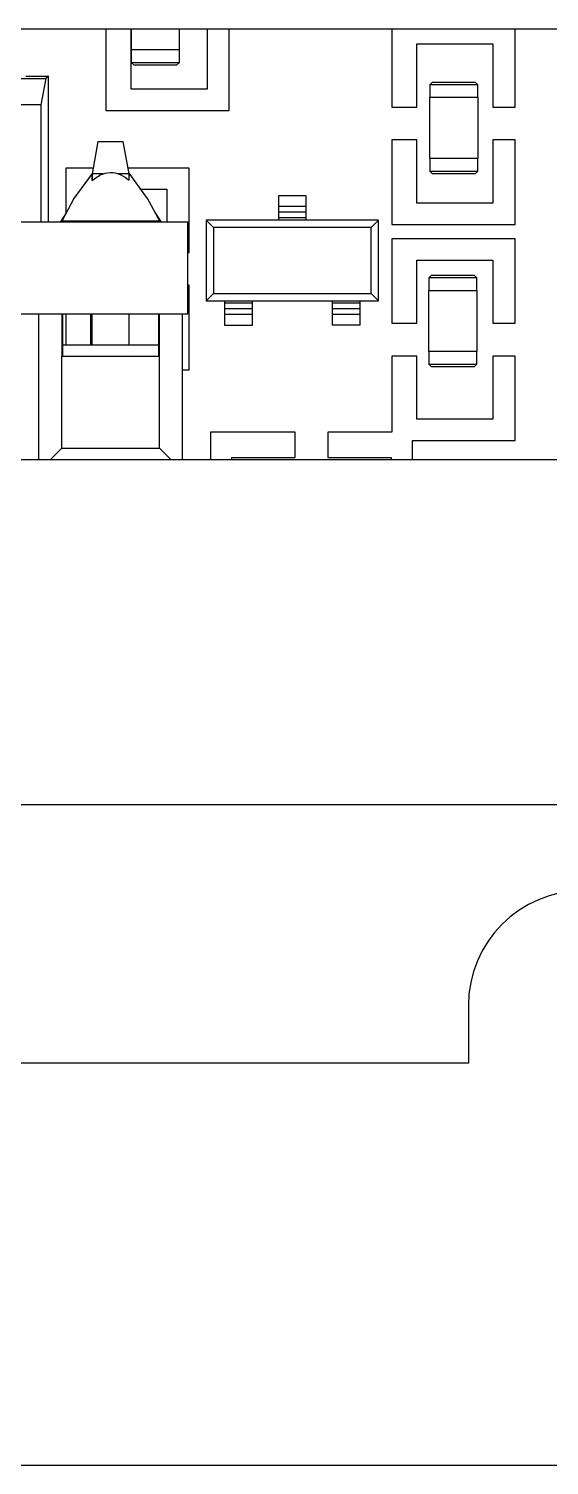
# Model space of a CAD drawing. Header units: millimetres. Extents: x 53 to 376, y 29 to 265.
# Drawn here: x 300.96 to 305.48, y 235.81 to 248.31 of the extents above; entities that cross this region are included whole.
import ezdxf

# ---------------------------------------------------------------- set-up
doc = ezdxf.new("R2010")
doc.units = ezdxf.units.MM

msp = doc.modelspace()

# ---------------------------------------------------------------- linework, layer by layer
at = {"color": 7, "linetype": 'Continuous', "lineweight": 25}
for p, q in [((262.2803, 248.3116), (334.2803, 248.3116)), ((301.6292, 248.3116), (301.6292, 247.6014)), ((301.848, 247.7861), (301.848, 248.3116)), ((301.8505, 248.1272), (301.8505, 248.3116)), ((302.267, 248.3116), (302.267, 248.1272)), ((302.5081, 248.3116), (302.5081, 247.7861)), ((302.702, 247.6014), (302.702, 248.3116)), ((304.1136, 248.3116), (304.1136, 247.6289)), ((305.1864, 247.6289), (305.1864, 248.3116)), ((302.2683, 248.1272), (301.8492, 248.1272)), ((301.8492, 248.1272), (301.8492, 248.0192)), ((302.2683, 248.0192), (302.2683, 248.1272)), ((304.3324, 248.1789), (304.9925, 248.1789)), ((304.3324, 247.6289), (304.3324, 248.1789)), ((304.9925, 248.1789), (304.9925, 247.6289)), ((301.8492, 248.0192), (302.2683, 248.0192)), ((301.8492, 248.0192), (301.8746, 247.9938)), ((302.2683, 248.0192), (302.2429, 247.9938)), ((299.8125, 247.8775), (301.1074, 247.8775)), ((300.9319, 247.8995), (301.1294, 247.8995)), ((301.1074, 247.8775), (301.0633, 247.6495)), ((301.1294, 247.8995), (301.1074, 247.8775)), ((301.1294, 246.6316), (301.1294, 247.8995)), ((302.2429, 247.9938), (301.8746, 247.9938)), ((302.5081, 247.7861), (301.848, 247.7861)), ((304.4444, 247.8226), (304.4698, 247.848)), ((304.8635, 247.8226), (304.4444, 247.8226)), ((304.4444, 247.8226), (304.4444, 247.7147)), ((304.4698, 247.848), (304.8381, 247.848)), ((304.8635, 247.8226), (304.8381, 247.848)), ((304.8635, 247.7147), (304.8635, 247.8226)), ((301.0633, 247.6495), (299.8125, 247.6495)), ((301.0633, 247.6495), (301.0633, 246.6316)), ((304.1136, 247.6289), (304.3324, 247.6289)), ((304.4444, 247.7147), (304.8635, 247.7147)), ((304.4457, 247.1813), (304.4457, 247.7147)), ((304.8622, 247.7147), (304.8622, 247.1813)), ((304.9925, 247.6289), (305.1864, 247.6289)), ((301.6292, 247.6014), (302.702, 247.6014)), ((301.5603, 247.3316), (301.5103, 247.048)), ((301.5603, 247.3316), (301.7803, 247.3316)), ((301.8303, 247.048), (301.7803, 247.3316)), ((304.1136, 247.3434), (304.1136, 246.6087)), ((304.3324, 247.3434), (304.1136, 247.3434)), ((304.3324, 246.7934), (304.3324, 247.3434)), ((304.9925, 247.3434), (304.9925, 246.7934)), ((305.1864, 247.3434), (304.9925, 247.3434)), ((305.1864, 246.6087), (305.1864, 247.3434)), ((304.8635, 247.1813), (304.4444, 247.1813)), ((304.4444, 247.1813), (304.4444, 247.0733)), ((304.8635, 247.0733), (304.8635, 247.1813)), ((301.5193, 247.0989), (301.2796, 247.0989)), ((301.2796, 247.0989), (301.2796, 246.7008)), ((301.509, 247.0525), (301.3517, 246.8351)), ((301.6021, 247.048), (301.5103, 247.048)), ((301.5103, 246.992), (301.5103, 247.048)), ((301.8303, 247.048), (301.7408, 247.048)), ((302.3524, 247.0989), (301.8213, 247.0989)), ((301.8303, 246.9939), (301.8303, 247.048)), ((301.9911, 246.8351), (301.8321, 247.055)), ((302.3524, 246.3643), (302.3524, 247.0989)), ((304.4444, 247.0733), (304.8635, 247.0733)), ((304.4444, 247.0733), (304.4698, 247.0479)), ((304.8381, 247.0479), (304.4698, 247.0479)), ((304.8635, 247.0733), (304.8381, 247.0479)), ((301.9251, 246.9143), (302.1585, 246.9143)), ((302.1585, 246.9143), (302.1585, 246.6316)), ((301.3517, 246.8351), (301.2452, 246.6367)), ((302.0977, 246.6367), (301.9911, 246.8351)), ((303.3705, 246.8572), (303.1288, 246.8572)), ((303.1288, 246.8572), (303.1288, 246.7649)), ((303.3705, 246.7649), (303.1288, 246.7649)), ((303.1288, 246.7649), (303.1288, 246.7149)), ((303.3705, 246.7649), (303.3705, 246.8572)), ((303.3705, 246.7149), (303.3705, 246.7649)), ((304.9925, 246.7934), (304.3324, 246.7934)), ((293.4347, 246.6316), (302.3403, 246.6316)), ((301.2837, 246.7085), (301.2317, 246.6279)), ((301.2452, 246.6365), (301.2452, 246.6316)), ((302.1112, 246.6279), (302.0592, 246.7085)), ((302.0977, 246.6365), (302.0977, 246.6316)), ((302.3403, 245.8316), (302.3403, 246.6316)), ((302.5631, 246.5809), (302.4996, 246.6444)), ((302.4996, 246.6444), (302.4996, 245.9444)), ((303.1288, 246.6444), (302.4996, 246.6444)), ((303.3705, 246.7149), (303.1288, 246.7149)), ((303.1288, 246.7149), (303.1288, 246.6649)), ((303.3705, 246.6649), (303.1288, 246.6649)), ((303.1288, 246.6649), (303.1288, 246.6444)), ((303.3705, 246.6444), (303.1288, 246.6444)), ((303.3705, 246.6649), (303.3705, 246.7149)), ((303.3705, 246.6444), (303.3705, 246.6649)), ((303.9996, 246.6444), (303.3705, 246.6444)), ((303.9361, 246.5809), (303.9996, 246.6444)), ((303.9996, 245.9444), (303.9996, 246.6444)), ((302.5631, 246.5809), (302.5631, 246.0079)), ((303.9361, 246.5809), (302.5631, 246.5809)), ((303.9361, 246.0079), (303.9361, 246.5809)), ((304.1136, 246.6087), (305.1864, 246.6087)), ((304.1136, 246.4829), (304.1136, 245.7483)), ((305.1864, 246.4829), (304.1136, 246.4829)), ((305.1864, 245.7483), (305.1864, 246.4829)), ((302.3403, 246.3643), (302.3524, 246.3643)), ((304.3324, 246.2983), (304.9925, 246.2983)), ((304.3324, 245.7483), (304.3324, 246.2983)), ((304.9925, 246.2983), (304.9925, 245.7483)), ((304.4357, 246.1431), (304.4611, 246.1685)), ((304.8548, 246.1431), (304.4357, 246.1431)), ((304.4357, 246.1431), (304.4357, 246.0351)), ((304.4611, 246.1685), (304.8294, 246.1685)), ((304.8548, 246.1431), (304.8294, 246.1685)), ((304.8548, 246.0351), (304.8548, 246.1431)), ((302.3524, 246.0788), (302.3403, 246.0788)), ((302.3524, 245.3441), (302.3524, 246.0788)), ((302.5631, 246.0079), (302.4996, 245.9444)), ((302.5631, 246.0079), (303.9361, 246.0079)), ((303.9361, 246.0079), (303.9996, 245.9444)), ((304.4357, 246.0351), (304.8548, 246.0351)), ((304.4369, 245.5017), (304.4369, 246.0351)), ((304.8535, 246.0351), (304.8535, 245.5017)), ((302.4996, 245.9444), (302.6606, 245.9444)), ((302.6606, 245.9444), (302.9024, 245.9444)), ((302.6606, 245.9444), (302.6606, 245.9238)), ((302.9024, 245.9238), (302.6606, 245.9238)), ((302.6606, 245.9238), (302.6606, 245.8738)), ((302.9024, 245.9444), (303.5969, 245.9444)), ((302.9024, 245.9238), (302.9024, 245.9444)), ((302.9024, 245.8738), (302.9024, 245.9238)), ((303.5969, 245.9444), (303.8386, 245.9444)), ((303.5969, 245.9444), (303.5969, 245.9238)), ((303.8386, 245.9238), (303.5969, 245.9238)), ((303.5969, 245.9238), (303.5969, 245.8738)), ((303.8386, 245.9444), (303.9996, 245.9444)), ((303.8386, 245.9238), (303.8386, 245.9444)), ((303.8386, 245.8738), (303.8386, 245.9238)), ((293.4347, 245.8316), (302.3403, 245.8316)), ((301.0453, 244.5616), (301.0453, 245.8316)), ((301.2453, 245.8316), (301.2453, 245.4616)), ((301.2553, 245.4616), (301.2553, 245.8316)), ((301.2796, 245.8316), (301.2796, 245.5616)), ((301.4984, 245.5616), (301.4984, 245.8316)), ((301.5103, 245.5616), (301.5103, 245.8316)), ((301.8303, 245.5616), (301.8303, 245.8316)), ((301.8303, 245.8298), (302.0242, 245.8298)), ((302.0242, 245.8298), (302.0242, 245.8316)), ((302.0853, 245.8316), (302.0853, 245.4616)), ((302.0953, 245.4616), (302.0953, 245.8316)), ((302.2953, 244.5616), (302.2953, 245.8316)), ((302.9024, 245.8738), (302.6606, 245.8738)), ((302.6606, 245.8738), (302.6606, 245.8238)), ((302.9024, 245.8238), (302.6606, 245.8238)), ((302.6606, 245.8238), (302.6606, 245.7315)), ((302.9024, 245.8238), (302.9024, 245.8738)), ((302.9024, 245.7315), (302.9024, 245.8238)), ((303.8386, 245.8738), (303.5969, 245.8738)), ((303.5969, 245.8738), (303.5969, 245.8238)), ((303.8386, 245.8238), (303.5969, 245.8238)), ((303.5969, 245.8238), (303.5969, 245.7315)), ((303.8386, 245.8238), (303.8386, 245.8738)), ((303.8386, 245.7315), (303.8386, 245.8238)), ((302.6606, 245.7315), (302.9024, 245.7315)), ((303.8386, 245.7315), (303.5969, 245.7315)), ((304.1136, 245.7483), (304.3324, 245.7483)), ((304.9925, 245.7483), (305.1864, 245.7483)), ((301.2553, 245.5616), (302.0853, 245.5616)), ((304.4357, 245.5017), (304.4357, 245.3938)), ((304.8548, 245.5017), (304.4357, 245.5017)), ((304.8548, 245.3938), (304.8548, 245.5017)), ((301.2453, 245.4616), (301.2553, 245.4616)), ((301.2453, 244.6616), (301.2453, 245.4616)), ((301.2553, 245.4616), (302.0853, 245.4616)), ((302.0853, 245.4616), (302.0953, 245.4616)), ((302.0953, 244.6616), (302.0953, 245.4616)), ((304.1136, 245.4628), (304.1136, 244.8002)), ((304.3324, 245.4628), (304.1136, 245.4628)), ((304.3324, 244.9128), (304.3324, 245.4628)), ((304.4357, 245.3938), (304.8548, 245.3938)), ((304.4357, 245.3938), (304.4611, 245.3684)), ((304.8548, 245.3938), (304.8294, 245.3684)), ((304.9925, 245.4628), (304.9925, 244.9128)), ((305.1864, 245.4628), (304.9925, 245.4628)), ((305.1864, 244.7281), (305.1864, 245.4628)), ((302.2953, 245.3441), (302.3524, 245.3441)), ((304.8294, 245.3684), (304.4611, 245.3684)), ((304.9925, 244.9128), (304.3324, 244.9128)), ((302.5386, 244.8002), (302.5386, 244.5616)), ((303.2732, 244.8002), (302.5386, 244.8002)), ((303.2732, 244.5814), (303.2732, 244.8002)), ((303.5587, 244.8002), (303.5587, 244.5814)), ((304.1136, 244.8002), (303.5587, 244.8002)), ((301.1453, 244.5616), (301.2453, 244.6616)), ((301.2453, 244.6616), (302.0953, 244.6616)), ((302.0953, 244.6616), (302.1953, 244.5616)), ((304.2933, 244.7281), (305.1864, 244.7281)), ((304.2933, 244.5616), (304.2933, 244.7281)), ((306.9803, 244.5616), (289.5803, 244.5616)), ((302.7232, 244.5814), (303.2732, 244.5814)), ((302.7232, 244.5616), (302.7232, 244.5814)), ((303.5587, 244.5814), (304.1087, 244.5814)), ((304.1087, 244.5814), (304.1087, 244.5616)), ((285.5303, 241.5616), (311.0303, 241.5616)), ((304.7803, 239.8116), (304.7803, 239.3116)), ((304.7803, 239.3116), (291.7803, 239.3116)), ((262.2803, 235.8116), (334.2803, 235.8116))]:
    msp.add_line(p, q, dxfattribs=at)
msp.add_arc((305.7803, 239.8116), 1, 90, 180, dxfattribs=at)
for points, knots in [([(301.5103, 246.992), (301.5388, 247.0132), (301.5917, 247.0527), (301.6845, 247.0668), (301.7654, 247.0423), (301.8077, 247.0108), (301.8303, 246.9939)], [0, 0, 0, 0, 0.2980092, 0.5543789, 0.7618013, 1, 1, 1, 1]), ([(301.5103, 247.0515), (301.5103, 247.0526), (301.5103, 247.0576), (301.5103, 247.0357), (301.5103, 247.0072), (301.5103, 246.992)], [0, 0, 0, 0, 0.1101303, 0.5278193, 1, 1, 1, 1]), ([(301.8303, 246.9939), (301.8303, 247.0145), (301.8303, 247.0494), (301.8303, 247.0525), (301.8303, 247.0537)], [0, 0, 0, 0, 0.5914548, 1, 1, 1, 1]), ([(302.0977, 246.6365), (301.9386, 246.6366), (301.6544, 246.6367), (301.3702, 246.6366), (301.2452, 246.6365)], [0, 0, 0, 0, 0.5600001, 1, 1, 1, 1])]:
    msp.add_open_spline(points, degree=3, knots=knots, dxfattribs=at)

doc.saveas('drawing.dxf')
